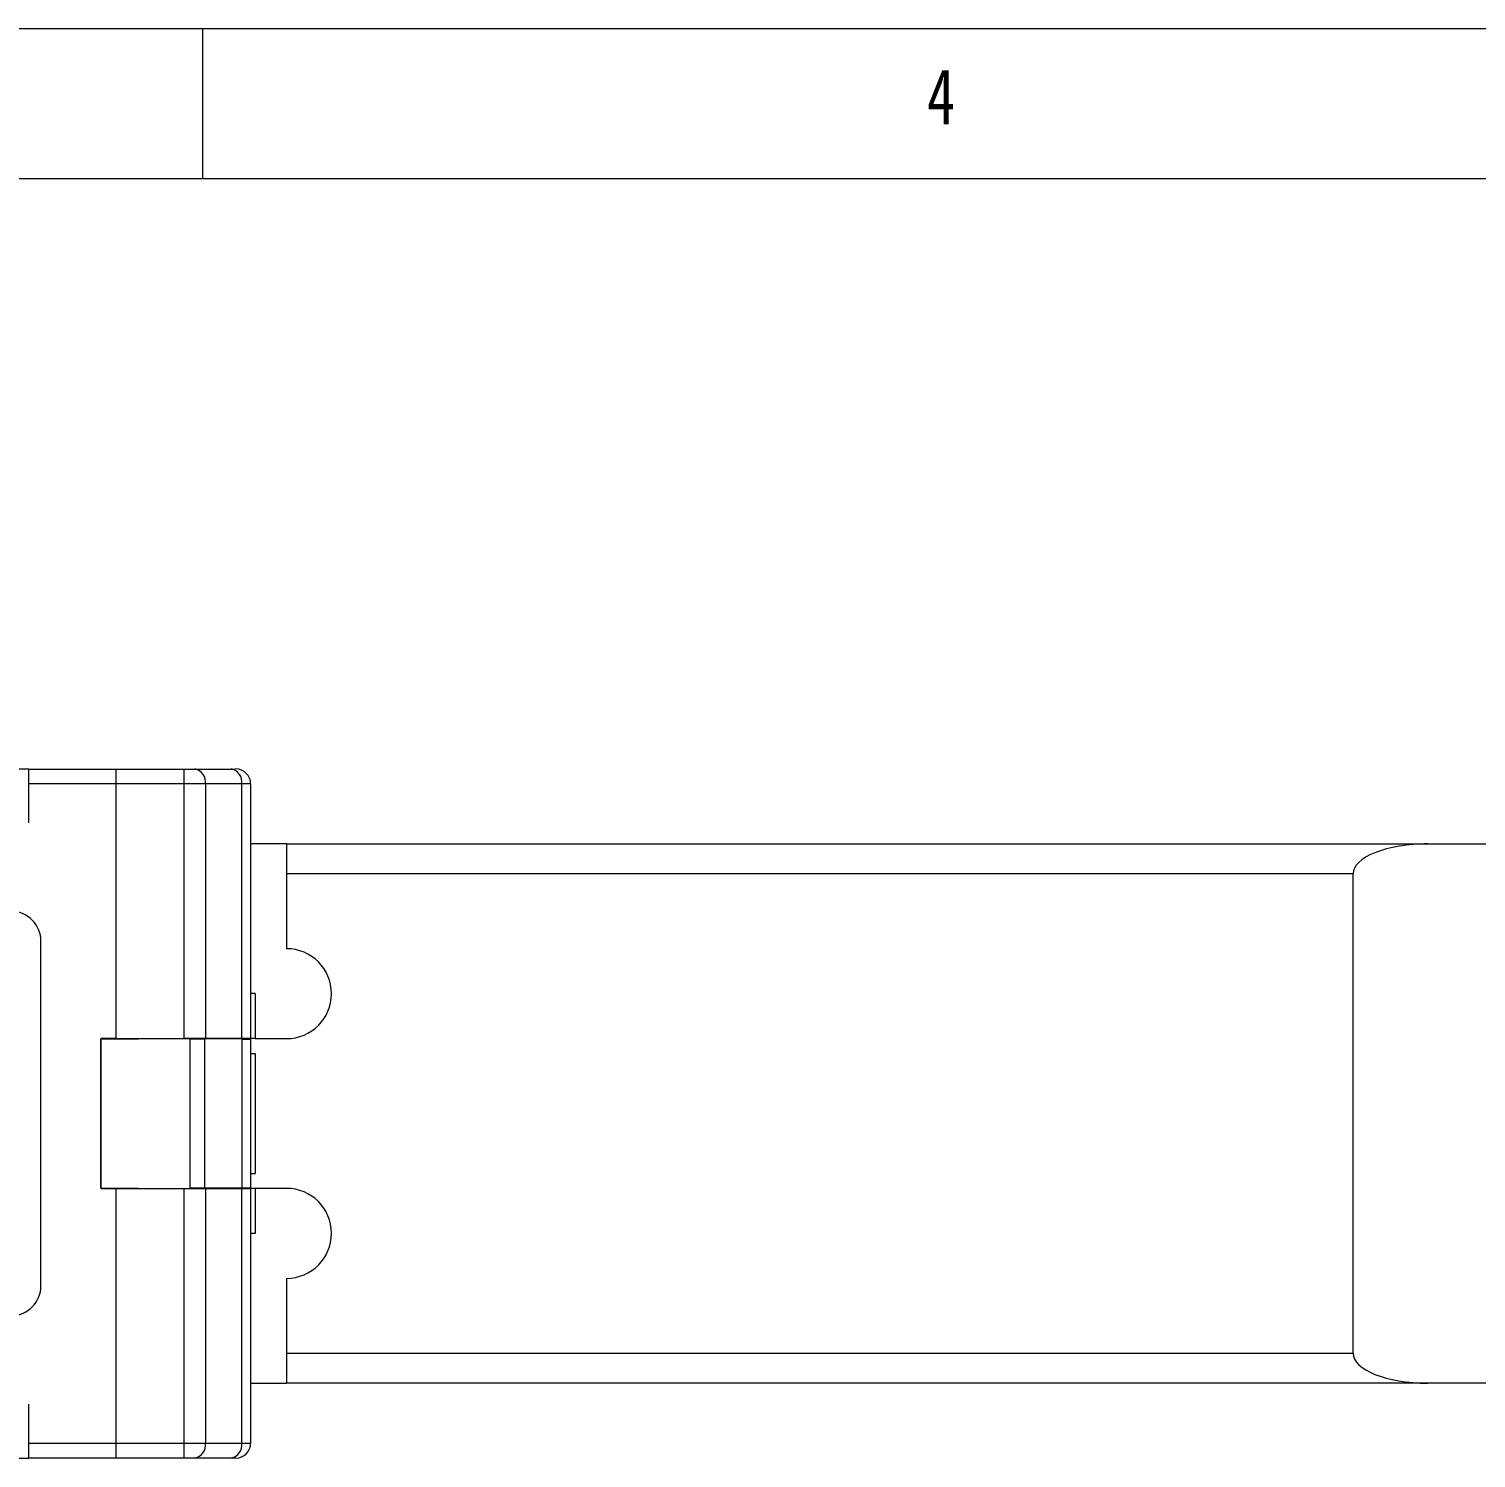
# Paper-space layout '시트1-ENG' of a CAD drawing. Header units: inches. Extents: x 0.2 to 16.3, y 0.2 to 11.5.
# Drawn here: x 6.071 to 7.973, y 9.618 to 11.496 of the extents above; entities that cross this region are included whole.
import ezdxf

# ---------------------------------------------------------------- set-up
doc = ezdxf.new("R2010")
doc.units = ezdxf.units.IN
doc.header["$MEASUREMENT"] = 0
doc.styles.add('SLDTEXTSTYLE2', font='TXT', dxfattribs={"width": 0.75})

psp = doc.layouts.new('시트1-ENG')

# ---------------------------------------------------------------- linework, layer by layer
at = {"color": 7, "linetype": 'Continuous', "lineweight": 18}
for p, q in [((16.3386, 11.4961), (0.1969, 11.4961)), ((6.2992, 11.2992), (6.2992, 11.4961)), ((16.1516, 11.2992), (0.3937, 11.2992)), ((6.0706, 10.5235), (5.9446, 10.5235)), ((6.0706, 10.5235), (6.1848, 10.5235)), ((6.0706, 10.5039), (6.0706, 10.5235)), ((6.1848, 10.5235), (6.1848, 10.5039)), ((6.1848, 10.5235), (6.2748, 10.5235)), ((6.2748, 10.5039), (6.2748, 10.5235)), ((6.2748, 10.5235), (6.2887, 10.5235)), ((6.2887, 10.5235), (6.3365, 10.5235)), ((6.3365, 10.5235), (6.3423, 10.5235)), ((6.1848, 10.5039), (6.0706, 10.5039)), ((6.0706, 10.4527), (6.0706, 10.5039)), ((6.1848, 10.5039), (6.1848, 10.1692)), ((6.2748, 10.5039), (6.1848, 10.5039)), ((6.3026, 10.5039), (6.2748, 10.5039)), ((6.2748, 10.1692), (6.2748, 10.5039)), ((6.3026, 10.5039), (6.3026, 10.1692)), ((6.3504, 10.5039), (6.3026, 10.5039)), ((6.3504, 10.1692), (6.3504, 10.5039)), ((6.362, 10.5039), (6.3504, 10.5039)), ((6.362, 10.5039), (6.362, 10.1692)), ((6.4092, 10.4251), (6.362, 10.4251)), ((6.4092, 10.4251), (6.4092, 10.3857)), ((6.4092, 10.4251), (7.9092, 10.4251)), ((7.9092, 10.4251), (8.2045, 10.4251)), ((7.8108, 10.3857), (6.4092, 10.3857)), ((6.4092, 10.3857), (6.4092, 10.2873)), ((7.8108, 9.7558), (7.8108, 10.3857)), ((6.0864, 9.8444), (6.0864, 10.2972)), ((6.3679, 10.2283), (6.362, 10.2283)), ((6.3679, 10.2283), (6.3679, 10.1692)), ((6.1848, 10.1692), (6.1651, 10.1692)), ((6.1651, 10.1692), (6.1651, 9.9724)), ((6.1651, 10.1683), (6.2641, 10.1692)), ((6.1651, 9.9732), (6.1651, 10.1683)), ((6.1848, 10.1692), (6.2748, 10.1692)), ((6.2641, 10.1692), (6.2822, 10.1691)), ((6.3026, 10.1692), (6.2748, 10.1692)), ((6.2822, 10.1691), (6.2822, 9.9725)), ((6.2874, 10.169), (6.2874, 10.1692)), ((6.3012, 10.1689), (6.3012, 9.9727)), ((6.3504, 10.1685), (6.3012, 10.1689)), ((6.3504, 10.1692), (6.3026, 10.1692)), ((6.3029, 10.1689), (6.3029, 10.1692)), ((6.3383, 10.1686), (6.3383, 10.1692)), ((6.362, 10.1692), (6.3504, 10.1692)), ((6.3504, 10.1685), (6.3504, 9.9731)), ((6.3679, 10.1692), (6.362, 10.1692)), ((6.362, 10.1684), (6.362, 10.1692)), ((6.362, 10.1684), (6.362, 9.9732)), ((6.3679, 10.1692), (6.4092, 10.1692)), ((6.362, 10.1495), (6.3679, 10.1495)), ((6.3679, 10.1495), (6.3679, 9.992)), ((6.362, 9.992), (6.3679, 9.992)), ((6.1651, 9.9732), (6.2641, 9.9724)), ((6.1651, 9.9724), (6.1848, 9.9724)), ((6.1848, 9.9724), (6.1848, 9.6377)), ((6.1848, 9.9724), (6.2748, 9.9724)), ((6.2641, 9.9724), (6.2822, 9.9725)), ((6.2748, 9.6377), (6.2748, 9.9724)), ((6.2748, 9.9724), (6.3026, 9.9724)), ((6.2874, 9.9726), (6.2874, 9.9724)), ((6.3504, 9.9731), (6.3012, 9.9727)), ((6.3026, 9.9724), (6.3026, 9.6377)), ((6.3026, 9.9724), (6.3504, 9.9724)), ((6.3029, 9.9727), (6.3029, 9.9724)), ((6.3383, 9.9724), (6.3383, 9.973)), ((6.3504, 9.6377), (6.3504, 9.9724)), ((6.3504, 9.9724), (6.362, 9.9724)), ((6.362, 9.9724), (6.362, 9.9732)), ((6.3679, 9.9724), (6.362, 9.9724)), ((6.362, 9.9724), (6.362, 9.6377)), ((6.3679, 9.9724), (6.3679, 9.9133)), ((6.4092, 9.9724), (6.3679, 9.9724)), ((6.3679, 9.9133), (6.362, 9.9133)), ((6.4092, 9.8543), (6.4092, 9.7558)), ((6.4092, 9.7558), (7.8108, 9.7558)), ((6.4092, 9.7558), (6.4092, 9.7165)), ((6.362, 9.7165), (6.4092, 9.7165)), ((7.9092, 9.7165), (6.4092, 9.7165)), ((8.2045, 9.7165), (7.9092, 9.7165)), ((6.0706, 9.6377), (6.0706, 9.6889)), ((6.0706, 9.6377), (6.1848, 9.6377)), ((6.0706, 9.618), (6.0706, 9.6377)), ((6.1848, 9.6377), (6.1848, 9.618)), ((6.1848, 9.6377), (6.2748, 9.6377)), ((6.2748, 9.6377), (6.3026, 9.6377)), ((6.2748, 9.618), (6.2748, 9.6377)), ((6.3026, 9.6377), (6.3504, 9.6377)), ((6.3504, 9.6377), (6.362, 9.6377)), ((5.9446, 9.618), (6.0706, 9.618)), ((6.1848, 9.618), (6.0706, 9.618)), ((6.2748, 9.618), (6.1848, 9.618)), ((6.2887, 9.618), (6.2748, 9.618)), ((6.3365, 9.618), (6.2887, 9.618)), ((6.3423, 9.618), (6.3365, 9.618))]:
    psp.add_line(p, q, dxfattribs=at)
for centre, radius, start, end in [((6.2852, 10.5063), 0.0176, 351.9505, 78.5782), ((6.333, 10.5063), 0.0176, 351.9505, 78.5782), ((6.3423, 10.5039), 0.0197, 0, 90), ((6.047, 10.2972), 0.0394, 0, 90), ((6.4092, 10.2283), 0.0591, 270, 90), ((6.4092, 9.9133), 0.0591, 270, 90), ((6.047, 9.8444), 0.0394, 270, 0), ((6.2852, 9.6353), 0.0176, 281.4218, 8.0495), ((6.333, 9.6353), 0.0176, 281.4218, 8.0495), ((6.3423, 9.6377), 0.0197, 270, 0)]:
    psp.add_arc(centre, radius, start, end, dxfattribs=at)
for centre, start_param, end_param in [((7.9092, 10.3857), 1.570796, 3.141593), ((7.9092, 9.7558), 3.141593, 4.712389)]:
    psp.add_ellipse(centre, major_axis=(0.0984, 0), ratio=0.4, start_param=start_param, end_param=end_param, dxfattribs=at)
for points, knots in [([(6.2822, 10.1691), (6.2862, 10.169), (6.2934, 10.169), (6.2988, 10.1689), (6.3012, 10.1689)], [0, 0, 0, 0, 0.557682, 1, 1, 1, 1]), ([(6.3504, 10.1685), (6.3541, 10.1684), (6.3608, 10.1684), (6.3616, 10.1684), (6.362, 10.1684)], [0, 0, 0, 0, 0.557568, 1, 1, 1, 1]), ([(6.3012, 9.9727), (6.2981, 9.9727), (6.2925, 9.9726), (6.2854, 9.9725), (6.2822, 9.9725)], [0, 0, 0, 0, 0.557681, 1, 1, 1, 1]), ([(6.3504, 9.9731), (6.3541, 9.9731), (6.3608, 9.9732), (6.3616, 9.9732), (6.362, 9.9732)], [0, 0, 0, 0, 0.557568, 1, 1, 1, 1])]:
    psp.add_open_spline(points, degree=3, knots=knots, dxfattribs=at)

# ---------------------------------------------------------------- texts
at = {"color": 7, "linetype": 'Continuous', "lineweight": 0, "insert": (7.2507, 11.4436), "char_height": 0.0729, "attachment_point": 1, "style": 'SLDTEXTSTYLE2'}
psp.add_mtext('4', dxfattribs=at)

doc.saveas('drawing.dxf')
